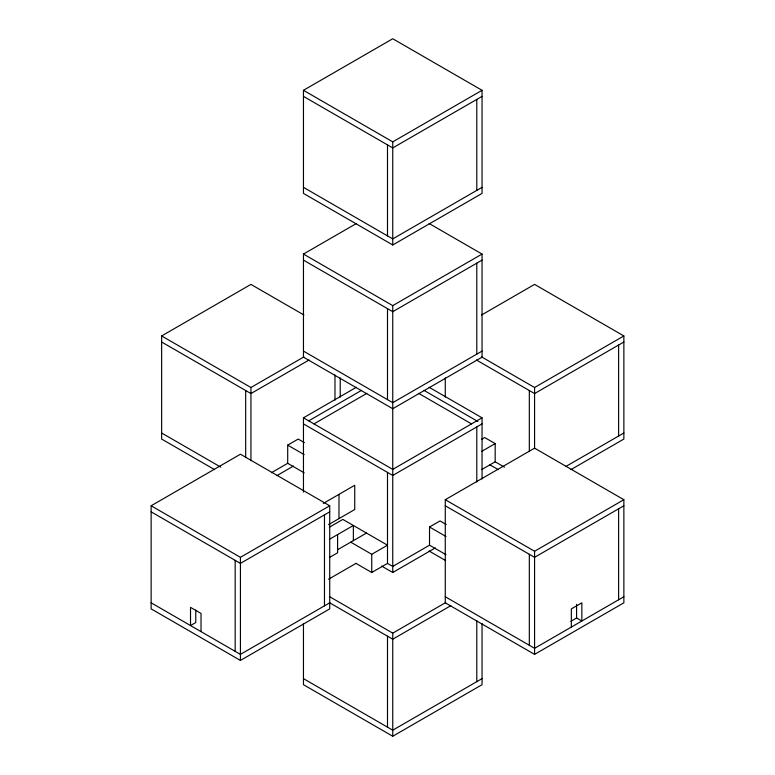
<?xml version="1.0" encoding="UTF-8"?>
<svg xmlns="http://www.w3.org/2000/svg" width="775" height="775" viewBox="0 0 775 775"><rect width="100%" height="100%" fill="white"/><g stroke="black" fill="none" stroke-linecap="round" stroke-linejoin="round"><path stroke-width="1.16" d="M303.461 90.307L392.751 38.75L482.05 90.307L482.05 193.411L392.751 244.968L303.461 193.411L303.461 90.307L392.751 141.854L482.05 90.307M482.05 96.371L392.751 147.918L303.461 96.371M214.588 469.631L161.636 439.057L161.636 335.943L250.935 284.396L303.887 314.97M429.098 223.491L482.05 254.064L482.05 357.178L392.751 408.725L303.461 357.178L303.461 254.064L356.413 223.491M482.05 187.347L392.751 238.903L303.461 187.347M161.636 335.943L250.935 387.5L303.887 356.926M303.461 254.064L392.751 305.621L482.05 254.064M309.031 360.017L250.935 393.564L161.636 342.007M482.05 260.129L392.751 311.686L303.461 260.129M151.135 505.775L240.424 454.218L329.724 505.775L329.724 608.879L240.424 660.436L151.135 608.879L151.135 505.775L240.424 557.322L329.724 505.775M303.461 492.125L303.461 417.822L356.413 387.258M481.624 314.97L534.576 284.396L623.865 335.943L623.865 439.057L570.913 469.631M308.712 420.854L361.625 390.309M313.962 423.896L366.837 393.371M304.178 472.827L287.699 463.314L287.699 445.121L298.21 439.057L304.381 442.622M271.357 472.75L287.699 463.314M482.05 351.104L392.751 402.661L303.461 351.104M276.888 475.627L293.502 466.027M323.311 503.411L354.737 485.266L354.737 509.524L328.542 524.646M482.05 478.96L482.05 417.822L392.751 469.379L303.461 417.822M481.624 356.926L534.576 387.5L623.865 335.943M329.724 511.839L240.424 563.386L151.135 511.839M482.05 423.896L392.751 475.443L303.461 423.896M623.865 342.007L534.576 393.564L476.402 359.988M329.423 527.174L342.85 519.415L387.5 545.193L371.738 554.29L350.736 542.161M481.585 439.318L484.675 437.536L495.177 443.6L495.177 461.803L481.788 469.534M329.375 539.332L353.361 525.479L353.361 540.65M481.788 451.331L495.177 443.6M337.6 549.746L366.488 533.064M329.375 557.525L337.6 552.778L337.6 534.585M445.276 499.71L534.576 448.153L623.865 499.71L623.865 602.814L534.576 654.371L445.276 602.814L445.276 499.71L534.576 551.257L623.865 499.71M328.522 579.245L356.093 563.328M355.987 563.386L371.738 572.493L387.5 563.386L392.751 566.428L429.524 545.193L429.524 527L440.026 520.936L446.206 524.501M329.724 602.814L240.424 654.371L151.135 602.814M565.702 466.569L623.865 432.993M381.639 566.07L392.751 572.493L435.327 547.915M329.414 596.576L392.751 633.136L445.702 602.572M623.865 505.775L534.576 557.322L445.276 505.775M450.856 605.663L392.751 639.21L329.394 602.63M570.865 621.288L576.59 617.975L581.851 621.007L581.851 602.814L571.34 608.879L571.34 627.072M482.05 678.629L392.751 730.186L303.461 678.629M623.865 596.75L534.576 648.307L445.276 596.75M303.461 623.565L303.461 684.693L392.751 736.25L482.05 684.693L482.05 623.565M429.098 387.258L482.05 417.822M423.944 390.348L477.894 421.493M418.674 393.371L471.539 423.896M495.177 461.803L504.486 467.18M489.926 464.835L498.228 469.631M287.699 445.121L304.178 454.634M429.524 527L446.003 536.513M429.524 545.193L446.003 554.706M429.098 551.015L445.702 560.606M161.636 432.993L220.778 467.131M618.615 345.04L618.615 436.025M618.615 508.807L618.615 599.782M576.59 604.335L576.59 617.975M534.576 387.5L534.576 448.628M534.576 551.257L534.576 654.371M529.325 390.532L529.325 451.583M529.325 554.29L529.325 645.275M476.79 99.403L476.79 190.379M476.79 263.161L476.79 354.146M476.79 426.928L476.79 481.992M476.79 620.61L476.79 681.661M445.276 377.929L445.276 397.081M392.751 141.854L392.751 244.968M392.751 305.621L392.751 572.493M392.751 633.136L392.751 736.25M387.5 144.886L387.5 235.871M387.5 308.653L387.5 399.629M387.5 472.411L387.5 563.386M387.5 636.178L387.5 727.153M371.738 554.29L371.738 572.493M340.225 377.929L340.225 397.081M338.985 494.363L338.985 518.62M334.974 374.974L334.974 400.113M324.473 514.871L324.473 605.847M250.935 387.5L250.935 460.602M245.675 390.532L245.675 457.57M240.424 557.322L240.424 660.436M235.174 560.354L235.174 651.339M201.035 631.625L201.035 613.432L190.524 607.368L190.524 625.561L195.775 622.528L195.775 610.012"/></g></svg>
